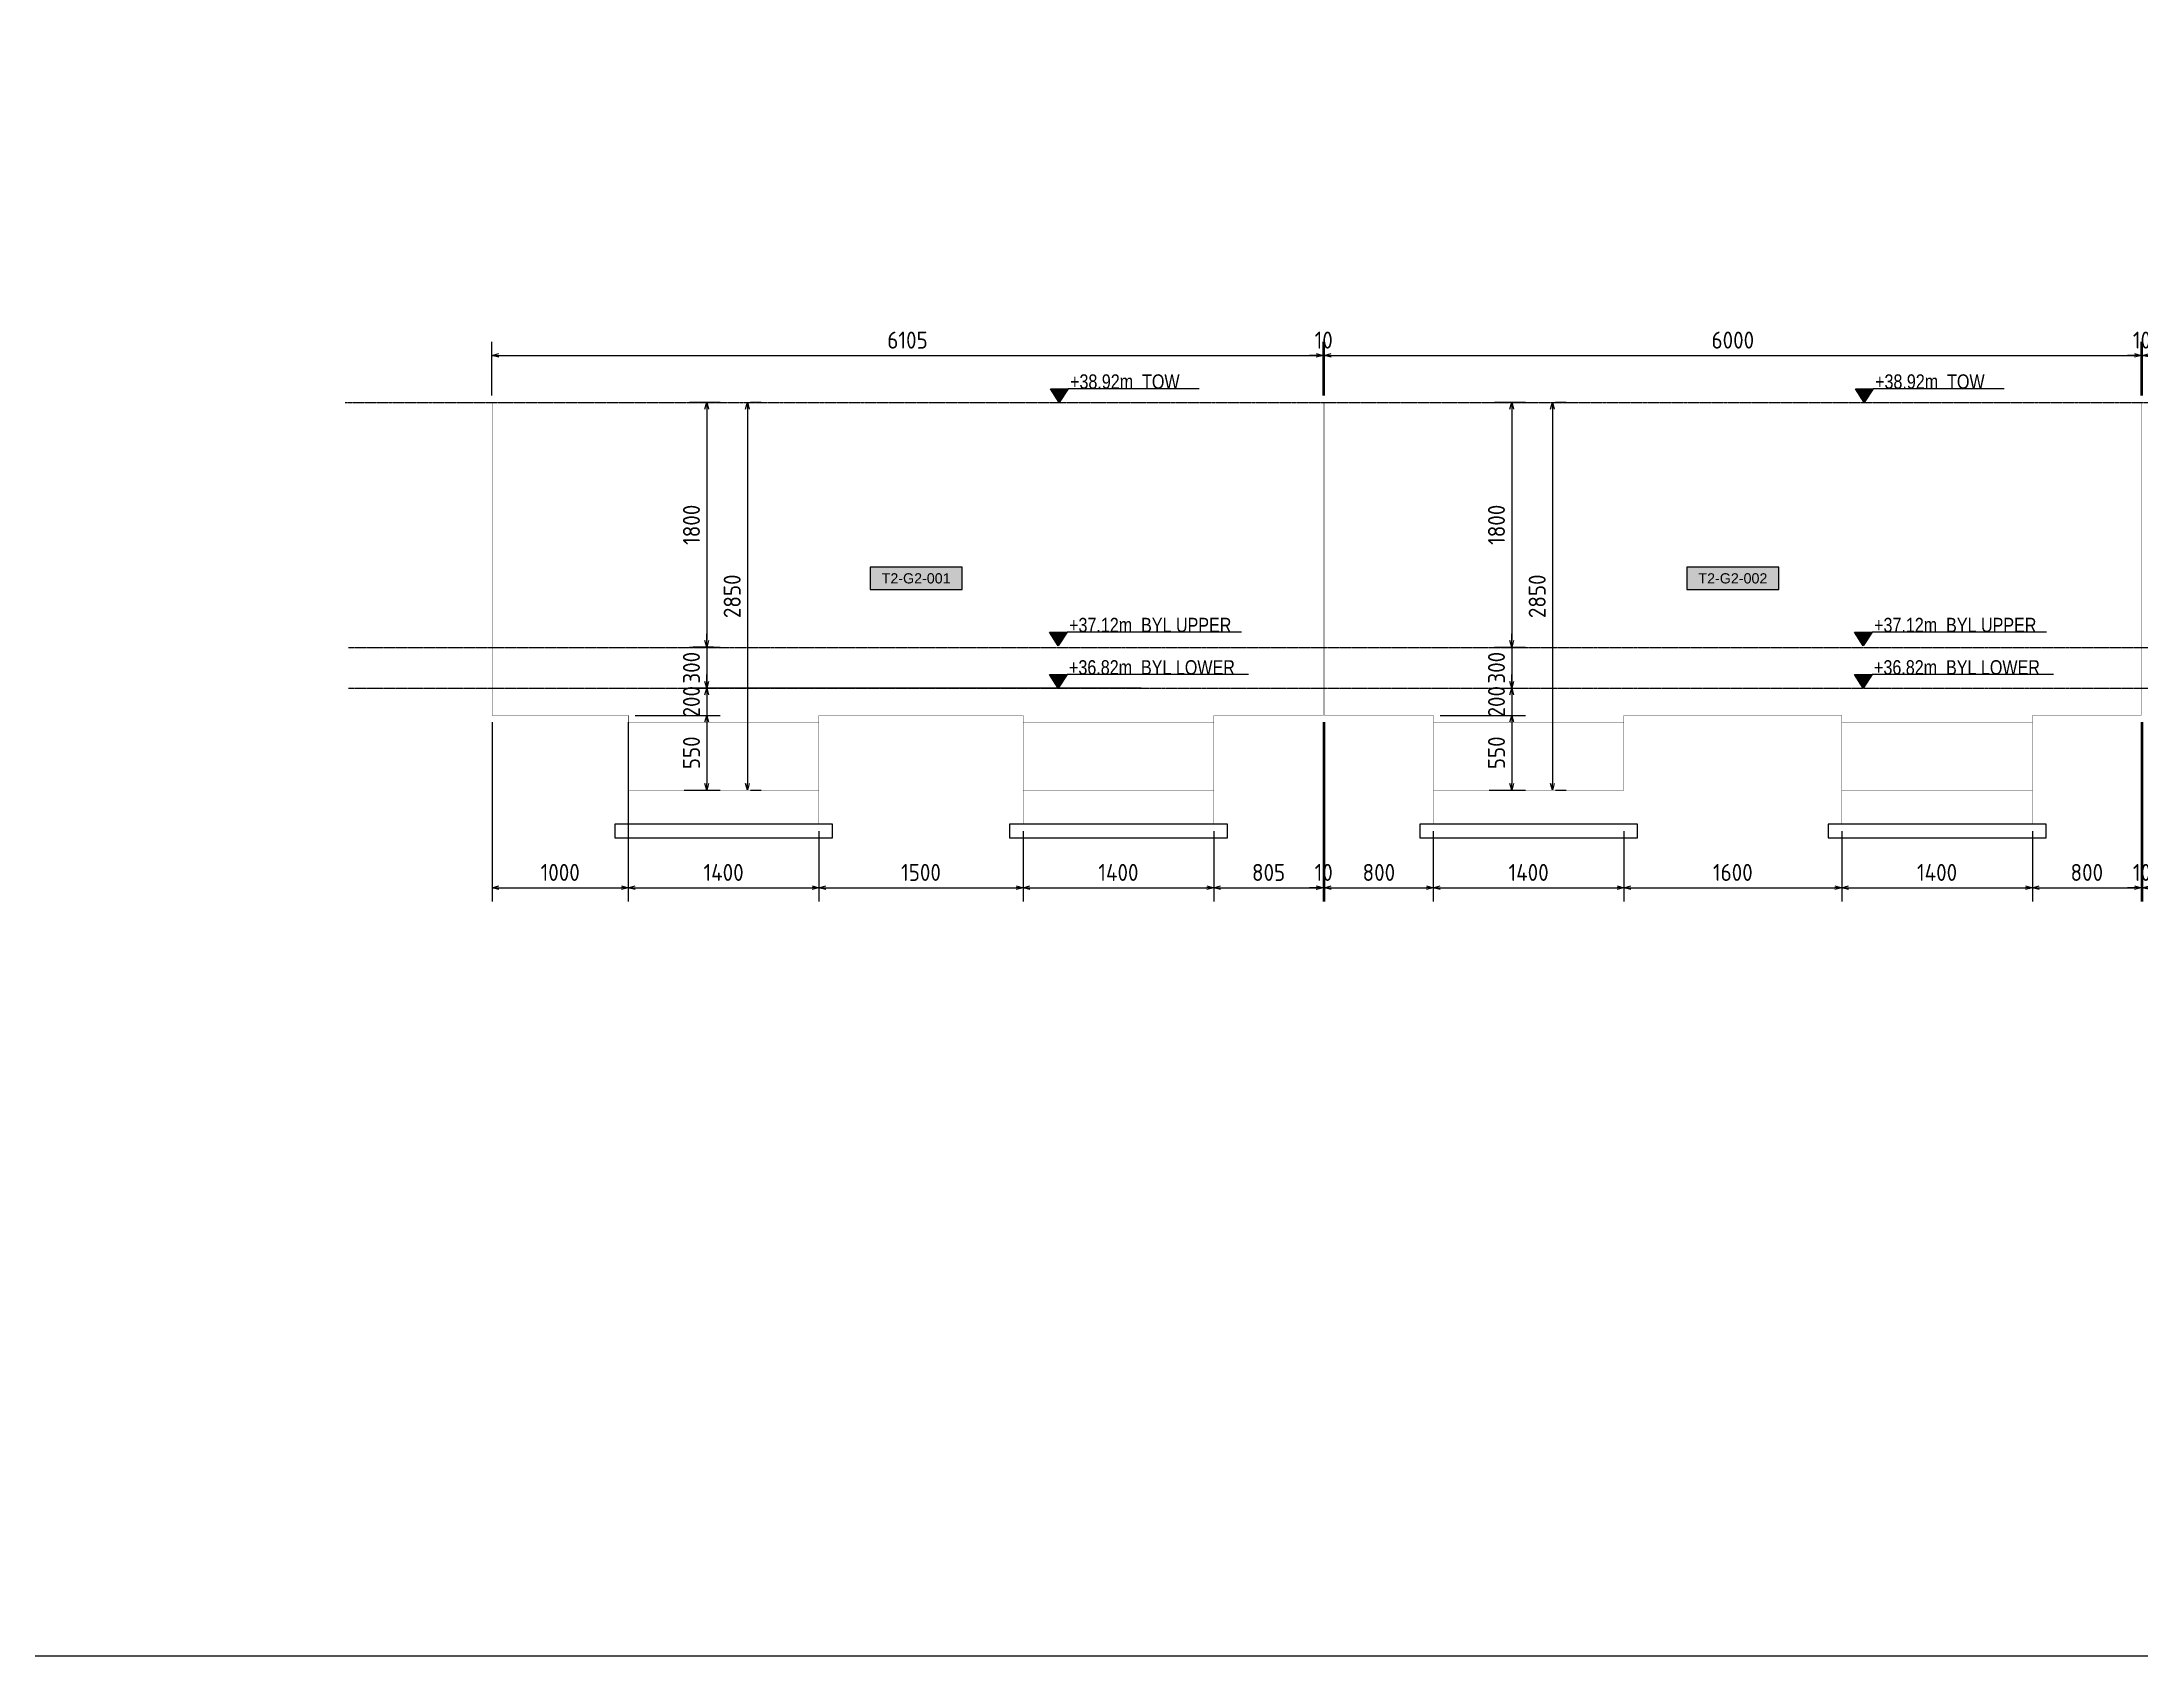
# Model space of a CAD drawing. Header units: centimetres. Extents: x -6122352 to 6876996, y -1694241 to 2592194.
# Drawn here: x 3302971 to 3318395, y 779040 to 790899 of the extents above; entities that cross this region are included whole.
import ezdxf
from ezdxf.enums import TextEntityAlignment as Align

# ---------------------------------------------------------------- set-up
doc = ezdxf.new("R2010")
doc.units = ezdxf.units.CM
doc.header["$MEASUREMENT"] = 0
doc.header["$PDMODE"] = 66
doc.header["$PDSIZE"] = 100
for name, pattern in [('CENTER', [2, 1.25, -0.25, 0.25, -0.25]), ('DASHED2', [0.375, 0.25, -0.125]), ('HIDDEN', [0.375, 0.25, -0.125])]:
    doc.linetypes.add(name, pattern=pattern)
doc.layers.get('Defpoints').update_dxf_attribs({"color": 255, "linetype": 'CENTER'})
for name, color, linetype in [('@MI-TYPE-01', 30, 'Continuous'), ('@MI-TYPE-02', 6, 'Continuous'), ('JML-Dimension', 1, 'Continuous'), ('PANEL-TAGS', 7, 'Continuous'), ('SECTION', 130, 'Continuous')]:
    doc.layers.add(name, color=color, linetype=linetype)
doc.styles.add('PANELTAG_STYLE', font='arial.ttf')
doc.styles.add('Schueco-BEMSTIL', font='isocpeur.ttf', dxfattribs={"width": 0.9})
doc.styles.add('txt-Pisa-std', font='arial.ttf', dxfattribs={"width": 0.8})
doc.dimstyles.new('MI- JWC-TXT-2.5 MM', dxfattribs={"dimscale": 1.5, "dimtxt": 2.5, "dimasz": 1, "dimexe": 2, "dimexo": 1, "dimgap": 1, "dimtad": 1, "dimdec": 0, "dimdsep": 46, "dimtxsty": 'Schueco-BEMSTIL', "dimblk": 'OPEN30', "dimcen": 0, "dimdle": 2, "dimclrd": 140, "dimclre": 8, "dimclrt": 40, "dimadec": 0, "dimazin": 2, "dimtfac": 1, "dimtdec": 0, "dimtix": 1, "dimtmove": 2, "dimatfit": 3, "dimldrblk": 'OPEN', "dimfxl": 2, "dimlwd": -1, "dimlwe": -1, "dimarcsym": 0})

# ---------------------------------------------------------------- blocks, each defined once
blk = doc.blocks.new('*U1142')
at = {"layer": 'JML-Dimension'}
h = blk.add_hatch(color=10, dxfattribs=at)
h.dxf.hatch_style = 1
h.paths.add_polyline_path([(0, 0), (-1.54, 2.37), (1.54, 2.37)])
blk.add_line((24.31, 2.37), (1.54, 2.37), dxfattribs=at)
blk.add_lwpolyline([(0, 0), (-1.54, 2.37), (1.54, 2.37), (0, 0)], dxfattribs=at)
at = {"color": 5, "style": 'txt-Pisa-std', "width": 0.8}
blk.add_attdef('+0.0', text='', height=2.5, dxfattribs=at).set_placement((1.87, 2.37), align=Align.BOTTOM_LEFT)
blk = doc.blocks.new('*U1445')
at = {"layer": 'JML-Dimension'}
h = blk.add_hatch(color=10, dxfattribs=at)
h.dxf.hatch_style = 1
h.paths.add_polyline_path([(0, 0), (-1.54, 2.37), (1.54, 2.37)])
blk.add_line((31.81, 2.37), (1.54, 2.37), dxfattribs=at)
blk.add_lwpolyline([(0, 0), (-1.54, 2.37), (1.54, 2.37), (0, 0)], dxfattribs=at)
at = {"color": 5, "style": 'txt-Pisa-std', "width": 0.8}
blk.add_attdef('+0.0', text='', height=2.5, dxfattribs=at).set_placement((1.87, 2.37), align=Align.BOTTOM_LEFT)
blk = doc.blocks.new('*U1446')
at = {"layer": 'JML-Dimension'}
h = blk.add_hatch(color=10, dxfattribs=at)
h.dxf.hatch_style = 1
h.paths.add_polyline_path([(0, 0), (-1.54, 2.37), (1.54, 2.37)])
blk.add_line((33.03, 2.37), (1.54, 2.37), dxfattribs=at)
blk.add_lwpolyline([(0, 0), (-1.54, 2.37), (1.54, 2.37), (0, 0)], dxfattribs=at)
at = {"color": 5, "style": 'txt-Pisa-std', "width": 0.8}
blk.add_attdef('+0.0', text='', height=2.5, dxfattribs=at).set_placement((1.87, 2.37), align=Align.BOTTOM_LEFT)
blk = doc.blocks.new('_Open30')
at = {"color": 0, "linetype": 'ByBlock', "lineweight": -2}
for p, q in [((-1, 0.27), (0, 0)), ((0, 0), (-1, -0.27)), ((0, 0), (-1, 0))]:
    blk.add_line(p, q, dxfattribs=at)
blk = doc.blocks.new('*D1450')
at = {"layer": '@MI-TYPE-01', "color": 8, "transparency": 16777216}
for p, q in [((3307727, 788251), (3307953, 788251)), ((3307727, 786451), (3307953, 786451))]:
    blk.add_line(p, q, dxfattribs=at)
at = {"layer": '@MI-TYPE-01', "color": 140, "transparency": 16777216}
blk.add_line((3307853, 788201), (3307853, 786501), dxfattribs=at)
at = {"layer": 'Defpoints', "color": 0, "transparency": 16777216}
for p in [(3307677, 788251), (3307677, 786451), (3307853, 786451)]:
    blk.add_point(p, dxfattribs=at)
at = {"layer": '@MI-TYPE-01', "color": 140, "transparency": 16777216, "xscale": 50, "yscale": 50, "zscale": 50}
for p, rotation in [((3307853, 788251), 90), ((3307853, 786451), 270)]:
    blk.add_blockref('_Open30', p, dxfattribs=dict(at, rotation=rotation))
at = {"layer": '@MI-TYPE-01', "color": 40, "transparency": 16777216, "insert": (3307741, 787351), "char_height": 125, "attachment_point": 5, "rotation": 90, "style": 'Schueco-BEMSTIL'}
blk.add_mtext('1800', dxfattribs=at)
blk = doc.blocks.new('_Open')
at = {"color": 0, "linetype": 'ByBlock', "lineweight": -2}
for p, q in [((-1, 0), (0, 0)), ((-1, 0), (0, 0)), ((0, 0), (-1, 0))]:
    blk.add_line(p, q, dxfattribs=at)
blk = doc.blocks.new('*D1451')
at = {"layer": '@MI-TYPE-01', "color": 140, "transparency": 16777216}
for p, q in [((3307853, 786501), (3307853, 786551)), ((3307853, 786451), (3307853, 786151)), ((3307853, 786101), (3307853, 786051))]:
    blk.add_line(p, q, dxfattribs=at)
at = {"layer": '@MI-TYPE-01', "color": 8, "transparency": 16777216}
for p, q in [((3307903, 786451), (3307753, 786451)), ((3307967, 786151), (3307753, 786151))]:
    blk.add_line(p, q, dxfattribs=at)
at = {"layer": 'Defpoints', "color": 0, "transparency": 16777216}
for p in [(3307953, 786451), (3307853, 786151), (3308017, 786151)]:
    blk.add_point(p, dxfattribs=at)
at = {"layer": '@MI-TYPE-01', "color": 140, "transparency": 16777216, "xscale": 50, "yscale": 50, "zscale": 50}
for p, rotation in [((3307853, 786451), 270), ((3307853, 786151), 90)]:
    blk.add_blockref('_Open30', p, dxfattribs=dict(at, rotation=rotation))
at = {"layer": '@MI-TYPE-01', "color": 40, "transparency": 16777216, "insert": (3307741, 786301), "char_height": 125, "attachment_point": 5, "rotation": 90, "style": 'Schueco-BEMSTIL'}
blk.add_mtext('300', dxfattribs=at)
blk = doc.blocks.new('*D1452')
at = {"layer": '@MI-TYPE-01', "color": 140, "transparency": 16777216}
for p, q in [((3307853, 786201), (3307853, 786251)), ((3307853, 786151), (3307853, 785951)), ((3307853, 785901), (3307853, 785851))]:
    blk.add_line(p, q, dxfattribs=at)
at = {"layer": '@MI-TYPE-01', "color": 8, "transparency": 16777216}
for p, q in [((3311045, 786151), (3307753, 786151)), ((3307327, 785951), (3307953, 785951))]:
    blk.add_line(p, q, dxfattribs=at)
at = {"layer": 'Defpoints', "color": 0, "transparency": 16777216}
for p in [(3311095, 786151), (3307277, 785951), (3307853, 785951)]:
    blk.add_point(p, dxfattribs=at)
at = {"layer": '@MI-TYPE-01', "color": 140, "transparency": 16777216, "xscale": 50, "yscale": 50, "zscale": 50}
for p, rotation in [((3307853, 786151), 270), ((3307853, 785951), 90)]:
    blk.add_blockref('_Open30', p, dxfattribs=dict(at, rotation=rotation))
at = {"layer": '@MI-TYPE-01', "color": 40, "transparency": 16777216, "insert": (3307741, 786051), "char_height": 125, "attachment_point": 5, "rotation": 90, "style": 'Schueco-BEMSTIL'}
blk.add_mtext('200', dxfattribs=at)
blk = doc.blocks.new('*D1453')
at = {"layer": '@MI-TYPE-01', "color": 8, "transparency": 16777216}
for p, q in [((3307327, 785951), (3307953, 785951)), ((3307688, 785401), (3307953, 785401))]:
    blk.add_line(p, q, dxfattribs=at)
at = {"layer": '@MI-TYPE-01', "color": 140, "transparency": 16777216}
blk.add_line((3307853, 785901), (3307853, 785451), dxfattribs=at)
at = {"layer": 'Defpoints', "color": 0, "transparency": 16777216}
for p in [(3307277, 785951), (3307638, 785401), (3307853, 785401)]:
    blk.add_point(p, dxfattribs=at)
at = {"layer": '@MI-TYPE-01', "color": 140, "transparency": 16777216, "xscale": 50, "yscale": 50, "zscale": 50}
for p, rotation in [((3307853, 785951), 90), ((3307853, 785401), 270)]:
    blk.add_blockref('_Open30', p, dxfattribs=dict(at, rotation=rotation))
at = {"layer": '@MI-TYPE-01', "color": 40, "transparency": 16777216, "insert": (3307741, 785676), "char_height": 125, "attachment_point": 5, "rotation": 90, "style": 'Schueco-BEMSTIL'}
blk.add_mtext('550', dxfattribs=at)
blk = doc.blocks.new('*D1454')
at = {"layer": '@MI-TYPE-01', "color": 140, "transparency": 16777216}
blk.add_line((3308152, 788201), (3308152, 785451), dxfattribs=at)
at = {"layer": '@MI-TYPE-01', "color": 8, "transparency": 16777216}
for p, q in [((3308175, 788251), (3308252, 788251)), ((3308175, 785401), (3308252, 785401))]:
    blk.add_line(p, q, dxfattribs=at)
at = {"layer": 'Defpoints', "color": 0, "transparency": 16777216}
for p in [(3308125, 788251), (3308125, 785401), (3308152, 785401)]:
    blk.add_point(p, dxfattribs=at)
at = {"layer": '@MI-TYPE-01', "color": 140, "transparency": 16777216, "xscale": 50, "yscale": 50, "zscale": 50}
for p, rotation in [((3308152, 788251), 90), ((3308152, 785401), 270)]:
    blk.add_blockref('_Open30', p, dxfattribs=dict(at, rotation=rotation))
at = {"layer": '@MI-TYPE-01', "color": 40, "transparency": 16777216, "insert": (3308040, 786826), "char_height": 125, "attachment_point": 5, "rotation": 90, "style": 'Schueco-BEMSTIL'}
blk.add_mtext('2850', dxfattribs=at)
blk = doc.blocks.new('*D1455')
at = {"layer": '@MI-TYPE-01', "color": 8, "transparency": 16777216}
for p, q in [((3313640, 788251), (3313866, 788251)), ((3313640, 786451), (3313866, 786451))]:
    blk.add_line(p, q, dxfattribs=at)
at = {"layer": '@MI-TYPE-01', "color": 140, "transparency": 16777216}
blk.add_line((3313766, 788201), (3313766, 786501), dxfattribs=at)
at = {"layer": 'Defpoints', "color": 0, "transparency": 16777216}
for p in [(3313590, 788251), (3313590, 786451), (3313766, 786451)]:
    blk.add_point(p, dxfattribs=at)
at = {"layer": '@MI-TYPE-01', "color": 140, "transparency": 16777216, "xscale": 50, "yscale": 50, "zscale": 50}
for p, rotation in [((3313766, 788251), 90), ((3313766, 786451), 270)]:
    blk.add_blockref('_Open30', p, dxfattribs=dict(at, rotation=rotation))
at = {"layer": '@MI-TYPE-01', "color": 40, "transparency": 16777216, "insert": (3313654, 787351), "char_height": 125, "attachment_point": 5, "rotation": 90, "style": 'Schueco-BEMSTIL'}
blk.add_mtext('1800', dxfattribs=at)
blk = doc.blocks.new('*D1456')
at = {"layer": '@MI-TYPE-01', "color": 140, "transparency": 16777216}
for p, q in [((3313766, 786501), (3313766, 786551)), ((3313766, 786451), (3313766, 786151)), ((3313766, 786101), (3313766, 786051))]:
    blk.add_line(p, q, dxfattribs=at)
at = {"layer": '@MI-TYPE-01', "color": 8, "transparency": 16777216}
for p, q in [((3313640, 786451), (3313866, 786451)), ((3313816, 786151), (3313866, 786151))]:
    blk.add_line(p, q, dxfattribs=at)
at = {"layer": 'Defpoints', "color": 0, "transparency": 16777216}
for p in [(3313590, 786451), (3313766, 786151), (3313766, 786151)]:
    blk.add_point(p, dxfattribs=at)
at = {"layer": '@MI-TYPE-01', "color": 140, "transparency": 16777216, "xscale": 50, "yscale": 50, "zscale": 50}
for p, rotation in [((3313766, 786451), 270), ((3313766, 786151), 90)]:
    blk.add_blockref('_Open30', p, dxfattribs=dict(at, rotation=rotation))
at = {"layer": '@MI-TYPE-01', "color": 40, "transparency": 16777216, "insert": (3313654, 786301), "char_height": 125, "attachment_point": 5, "rotation": 90, "style": 'Schueco-BEMSTIL'}
blk.add_mtext('300', dxfattribs=at)
blk = doc.blocks.new('*D1457')
at = {"layer": '@MI-TYPE-01', "color": 140, "transparency": 16777216}
for p, q in [((3313766, 786201), (3313766, 786251)), ((3313766, 786151), (3313766, 785951)), ((3313766, 785901), (3313766, 785851))]:
    blk.add_line(p, q, dxfattribs=at)
at = {"layer": '@MI-TYPE-01', "color": 8, "transparency": 16777216}
for p, q in [((3313816, 786151), (3313866, 786151)), ((3313240, 785951), (3313866, 785951))]:
    blk.add_line(p, q, dxfattribs=at)
at = {"layer": 'Defpoints', "color": 0, "transparency": 16777216}
for p in [(3313766, 786151), (3313190, 785951), (3313766, 785951)]:
    blk.add_point(p, dxfattribs=at)
at = {"layer": '@MI-TYPE-01', "color": 140, "transparency": 16777216, "xscale": 50, "yscale": 50, "zscale": 50}
for p, rotation in [((3313766, 786151), 270), ((3313766, 785951), 90)]:
    blk.add_blockref('_Open30', p, dxfattribs=dict(at, rotation=rotation))
at = {"layer": '@MI-TYPE-01', "color": 40, "transparency": 16777216, "insert": (3313654, 786051), "char_height": 125, "attachment_point": 5, "rotation": 90, "style": 'Schueco-BEMSTIL'}
blk.add_mtext('200', dxfattribs=at)
blk = doc.blocks.new('*D1458')
at = {"layer": '@MI-TYPE-01', "color": 8, "transparency": 16777216}
for p, q in [((3313240, 785951), (3313866, 785951)), ((3313601, 785401), (3313866, 785401))]:
    blk.add_line(p, q, dxfattribs=at)
at = {"layer": '@MI-TYPE-01', "color": 140, "transparency": 16777216}
blk.add_line((3313766, 785901), (3313766, 785451), dxfattribs=at)
at = {"layer": 'Defpoints', "color": 0, "transparency": 16777216}
for p in [(3313190, 785951), (3313551, 785401), (3313766, 785401)]:
    blk.add_point(p, dxfattribs=at)
at = {"layer": '@MI-TYPE-01', "color": 140, "transparency": 16777216, "xscale": 50, "yscale": 50, "zscale": 50}
for p, rotation in [((3313766, 785951), 90), ((3313766, 785401), 270)]:
    blk.add_blockref('_Open30', p, dxfattribs=dict(at, rotation=rotation))
at = {"layer": '@MI-TYPE-01', "color": 40, "transparency": 16777216, "insert": (3313654, 785676), "char_height": 125, "attachment_point": 5, "rotation": 90, "style": 'Schueco-BEMSTIL'}
blk.add_mtext('550', dxfattribs=at)
blk = doc.blocks.new('*D1459')
at = {"layer": '@MI-TYPE-01', "color": 140, "transparency": 16777216}
blk.add_line((3314065, 788201), (3314065, 785451), dxfattribs=at)
at = {"layer": '@MI-TYPE-01', "color": 8, "transparency": 16777216}
for p, q in [((3314088, 788251), (3314165, 788251)), ((3314088, 785401), (3314165, 785401))]:
    blk.add_line(p, q, dxfattribs=at)
at = {"layer": 'Defpoints', "color": 0, "transparency": 16777216}
for p in [(3314038, 788251), (3314038, 785401), (3314065, 785401)]:
    blk.add_point(p, dxfattribs=at)
at = {"layer": '@MI-TYPE-01', "color": 140, "transparency": 16777216, "xscale": 50, "yscale": 50, "zscale": 50}
for p, rotation in [((3314065, 788251), 90), ((3314065, 785401), 270)]:
    blk.add_blockref('_Open30', p, dxfattribs=dict(at, rotation=rotation))
at = {"layer": '@MI-TYPE-01', "color": 40, "transparency": 16777216, "insert": (3313953, 786826), "char_height": 125, "attachment_point": 5, "rotation": 90, "style": 'Schueco-BEMSTIL'}
blk.add_mtext('2850', dxfattribs=at)
blk = doc.blocks.new('T2-ELE FT')
at = {"color": 12, "linetype": 'HIDDEN', "ltscale": 5, "const_width": 2}
blk.add_lwpolyline([(30306558, 1676366), (30306558, 1676866), (30307958, 1676866), (30307958, 1676366)], dxfattribs=at)
at = {"color": 12, "ltscale": 20, "const_width": 2}
blk.add_lwpolyline([(30306558, 1676366), (30307958, 1676366), (30307958, 1676116), (30306558, 1676116)], close=True, dxfattribs=at)
at = {"color": 8, "ltscale": 20}
blk.add_lwpolyline([(30306458, 1676116), (30308058, 1676116), (30308058, 1676016), (30306458, 1676016)], close=True, dxfattribs=at)
blk = doc.blocks.new('*D1549')
at = {"layer": '@MI-TYPE-01', "color": 8, "transparency": 16777216}
for p, q in [((3306275, 788301), (3306275, 788696)), ((3312380, 788301), (3312380, 788696))]:
    blk.add_line(p, q, dxfattribs=at)
at = {"layer": '@MI-TYPE-01', "color": 140, "transparency": 16777216}
blk.add_line((3306325, 788596), (3312330, 788596), dxfattribs=at)
at = {"layer": 'Defpoints', "color": 0, "transparency": 16777216}
for p in [(3312380, 788596), (3306275, 788251), (3312380, 788251)]:
    blk.add_point(p, dxfattribs=at)
at = {"layer": '@MI-TYPE-01', "color": 140, "transparency": 16777216, "xscale": 50, "yscale": 50, "zscale": 50, "rotation": 180}
blk.add_blockref('_Open30', (3306275, 788596), dxfattribs=at)
at = {"layer": '@MI-TYPE-01', "color": 140, "transparency": 16777216, "xscale": 50, "yscale": 50, "zscale": 50}
blk.add_blockref('_Open30', (3312380, 788596), dxfattribs=at)
at = {"layer": '@MI-TYPE-01', "color": 40, "transparency": 16777216, "insert": (3309328, 788708), "char_height": 125, "attachment_point": 5, "style": 'Schueco-BEMSTIL'}
blk.add_mtext('6105', dxfattribs=at)
blk = doc.blocks.new('*D1550')
at = {"layer": '@MI-TYPE-01', "color": 8, "transparency": 16777216}
for p, q in [((3312380, 788301), (3312380, 788696)), ((3312390, 788301), (3312390, 788696))]:
    blk.add_line(p, q, dxfattribs=at)
at = {"layer": '@MI-TYPE-01', "color": 140, "transparency": 16777216}
for p, q in [((3312330, 788596), (3312280, 788596)), ((3312380, 788596), (3312390, 788596)), ((3312440, 788596), (3312490, 788596))]:
    blk.add_line(p, q, dxfattribs=at)
at = {"layer": 'Defpoints', "color": 0, "transparency": 16777216}
for p in [(3312390, 788596), (3312380, 788251), (3312390, 788251)]:
    blk.add_point(p, dxfattribs=at)
at = {"layer": '@MI-TYPE-01', "color": 140, "transparency": 16777216, "xscale": 50, "yscale": 50, "zscale": 50}
blk.add_blockref('_Open30', (3312380, 788596), dxfattribs=at)
at = {"layer": '@MI-TYPE-01', "color": 140, "transparency": 16777216, "xscale": 50, "yscale": 50, "zscale": 50, "rotation": 180}
blk.add_blockref('_Open30', (3312390, 788596), dxfattribs=at)
at = {"layer": '@MI-TYPE-01', "color": 40, "transparency": 16777216, "insert": (3312385, 788708), "char_height": 125, "attachment_point": 5, "style": 'Schueco-BEMSTIL'}
blk.add_mtext('10', dxfattribs=at)
blk = doc.blocks.new('*D1551')
at = {"layer": '@MI-TYPE-01', "color": 8, "transparency": 16777216}
for p, q in [((3312390, 788301), (3312390, 788696)), ((3318390, 788301), (3318390, 788696))]:
    blk.add_line(p, q, dxfattribs=at)
at = {"layer": '@MI-TYPE-01', "color": 140, "transparency": 16777216}
blk.add_line((3312440, 788596), (3318340, 788596), dxfattribs=at)
at = {"layer": 'Defpoints', "color": 0, "transparency": 16777216}
for p in [(3318390, 788596), (3312390, 788251), (3318390, 788251)]:
    blk.add_point(p, dxfattribs=at)
at = {"layer": '@MI-TYPE-01', "color": 140, "transparency": 16777216, "xscale": 50, "yscale": 50, "zscale": 50, "rotation": 180}
blk.add_blockref('_Open30', (3312390, 788596), dxfattribs=at)
at = {"layer": '@MI-TYPE-01', "color": 140, "transparency": 16777216, "xscale": 50, "yscale": 50, "zscale": 50}
blk.add_blockref('_Open30', (3318390, 788596), dxfattribs=at)
at = {"layer": '@MI-TYPE-01', "color": 40, "transparency": 16777216, "insert": (3315390, 788708), "char_height": 125, "attachment_point": 5, "style": 'Schueco-BEMSTIL'}
blk.add_mtext('6000', dxfattribs=at)
blk = doc.blocks.new('*D1552')
at = {"layer": '@MI-TYPE-01', "color": 8, "transparency": 16777216}
for p, q in [((3318390, 788301), (3318390, 788696)), ((3318400, 788301), (3318400, 788696))]:
    blk.add_line(p, q, dxfattribs=at)
at = {"layer": '@MI-TYPE-01', "color": 140, "transparency": 16777216}
for p, q in [((3318340, 788596), (3318290, 788596)), ((3318390, 788596), (3318400, 788596)), ((3318450, 788596), (3318500, 788596))]:
    blk.add_line(p, q, dxfattribs=at)
at = {"layer": 'Defpoints', "color": 0, "transparency": 16777216}
for p in [(3318400, 788596), (3318390, 788251), (3318400, 788251)]:
    blk.add_point(p, dxfattribs=at)
at = {"layer": '@MI-TYPE-01', "color": 140, "transparency": 16777216, "xscale": 50, "yscale": 50, "zscale": 50}
blk.add_blockref('_Open30', (3318390, 788596), dxfattribs=at)
at = {"layer": '@MI-TYPE-01', "color": 140, "transparency": 16777216, "xscale": 50, "yscale": 50, "zscale": 50, "rotation": 180}
blk.add_blockref('_Open30', (3318400, 788596), dxfattribs=at)
at = {"layer": '@MI-TYPE-01', "color": 40, "transparency": 16777216, "insert": (3318395, 788708), "char_height": 125, "attachment_point": 5, "style": 'Schueco-BEMSTIL'}
blk.add_mtext('10', dxfattribs=at)
blk = doc.blocks.new('*D1588')
at = {"layer": '@MI-TYPE-01', "color": 8, "transparency": 16777216}
for p, q in [((3306277, 785901), (3306277, 784584)), ((3307277, 785901), (3307277, 784584))]:
    blk.add_line(p, q, dxfattribs=at)
at = {"layer": '@MI-TYPE-01', "color": 140, "transparency": 16777216}
blk.add_line((3306327, 784684), (3307227, 784684), dxfattribs=at)
at = {"layer": 'Defpoints', "color": 0, "transparency": 16777216}
for p in [(3306277, 785951), (3307277, 785951), (3307277, 784684)]:
    blk.add_point(p, dxfattribs=at)
at = {"layer": '@MI-TYPE-01', "color": 140, "transparency": 16777216, "xscale": 50, "yscale": 50, "zscale": 50, "rotation": 180}
blk.add_blockref('_Open30', (3306277, 784684), dxfattribs=at)
at = {"layer": '@MI-TYPE-01', "color": 140, "transparency": 16777216, "xscale": 50, "yscale": 50, "zscale": 50}
blk.add_blockref('_Open30', (3307277, 784684), dxfattribs=at)
at = {"layer": '@MI-TYPE-01', "color": 40, "transparency": 16777216, "insert": (3306777, 784797), "char_height": 125, "attachment_point": 5, "style": 'Schueco-BEMSTIL'}
blk.add_mtext('1000', dxfattribs=at)
blk = doc.blocks.new('*D1589')
at = {"layer": '@MI-TYPE-01', "color": 8, "transparency": 16777216}
for p, q in [((3307277, 785901), (3307277, 784584)), ((3308677, 785101), (3308677, 784584))]:
    blk.add_line(p, q, dxfattribs=at)
at = {"layer": '@MI-TYPE-01', "color": 140, "transparency": 16777216}
blk.add_line((3307327, 784684), (3308627, 784684), dxfattribs=at)
at = {"layer": 'Defpoints', "color": 0, "transparency": 16777216}
for p in [(3307277, 785951), (3308677, 785151), (3308677, 784684)]:
    blk.add_point(p, dxfattribs=at)
at = {"layer": '@MI-TYPE-01', "color": 140, "transparency": 16777216, "xscale": 50, "yscale": 50, "zscale": 50, "rotation": 180}
blk.add_blockref('_Open30', (3307277, 784684), dxfattribs=at)
at = {"layer": '@MI-TYPE-01', "color": 140, "transparency": 16777216, "xscale": 50, "yscale": 50, "zscale": 50}
blk.add_blockref('_Open30', (3308677, 784684), dxfattribs=at)
at = {"layer": '@MI-TYPE-01', "color": 40, "transparency": 16777216, "insert": (3307977, 784797), "char_height": 125, "attachment_point": 5, "style": 'Schueco-BEMSTIL'}
blk.add_mtext('1400', dxfattribs=at)
blk = doc.blocks.new('*D1590')
at = {"layer": '@MI-TYPE-01', "color": 8, "transparency": 16777216}
for p, q in [((3308677, 785101), (3308677, 784584)), ((3310177, 785101), (3310177, 784584))]:
    blk.add_line(p, q, dxfattribs=at)
at = {"layer": '@MI-TYPE-01', "color": 140, "transparency": 16777216}
blk.add_line((3308727, 784684), (3310127, 784684), dxfattribs=at)
at = {"layer": 'Defpoints', "color": 0, "transparency": 16777216}
for p in [(3308677, 785151), (3310177, 785151), (3310177, 784684)]:
    blk.add_point(p, dxfattribs=at)
at = {"layer": '@MI-TYPE-01', "color": 140, "transparency": 16777216, "xscale": 50, "yscale": 50, "zscale": 50, "rotation": 180}
blk.add_blockref('_Open30', (3308677, 784684), dxfattribs=at)
at = {"layer": '@MI-TYPE-01', "color": 140, "transparency": 16777216, "xscale": 50, "yscale": 50, "zscale": 50}
blk.add_blockref('_Open30', (3310177, 784684), dxfattribs=at)
at = {"layer": '@MI-TYPE-01', "color": 40, "transparency": 16777216, "insert": (3309427, 784797), "char_height": 125, "attachment_point": 5, "style": 'Schueco-BEMSTIL'}
blk.add_mtext('1500', dxfattribs=at)
blk = doc.blocks.new('*D1591')
at = {"layer": '@MI-TYPE-01', "color": 8, "transparency": 16777216}
for p, q in [((3310177, 785101), (3310177, 784584)), ((3311577, 785101), (3311577, 784584))]:
    blk.add_line(p, q, dxfattribs=at)
at = {"layer": '@MI-TYPE-01', "color": 140, "transparency": 16777216}
blk.add_line((3310227, 784684), (3311527, 784684), dxfattribs=at)
at = {"layer": 'Defpoints', "color": 0, "transparency": 16777216}
for p in [(3310177, 785151), (3311577, 785151), (3311577, 784684)]:
    blk.add_point(p, dxfattribs=at)
at = {"layer": '@MI-TYPE-01', "color": 140, "transparency": 16777216, "xscale": 50, "yscale": 50, "zscale": 50, "rotation": 180}
blk.add_blockref('_Open30', (3310177, 784684), dxfattribs=at)
at = {"layer": '@MI-TYPE-01', "color": 140, "transparency": 16777216, "xscale": 50, "yscale": 50, "zscale": 50}
blk.add_blockref('_Open30', (3311577, 784684), dxfattribs=at)
at = {"layer": '@MI-TYPE-01', "color": 40, "transparency": 16777216, "insert": (3310877, 784797), "char_height": 125, "attachment_point": 5, "style": 'Schueco-BEMSTIL'}
blk.add_mtext('1400', dxfattribs=at)
blk = doc.blocks.new('*D1592')
at = {"layer": '@MI-TYPE-01', "color": 8, "transparency": 16777216}
for p, q in [((3312382, 785901), (3312382, 784584)), ((3311577, 785101), (3311577, 784584))]:
    blk.add_line(p, q, dxfattribs=at)
at = {"layer": '@MI-TYPE-01', "color": 140, "transparency": 16777216}
blk.add_line((3311627, 784684), (3312332, 784684), dxfattribs=at)
at = {"layer": 'Defpoints', "color": 0, "transparency": 16777216}
for p in [(3312382, 785951), (3311577, 785151), (3312382, 784684)]:
    blk.add_point(p, dxfattribs=at)
at = {"layer": '@MI-TYPE-01', "color": 140, "transparency": 16777216, "xscale": 50, "yscale": 50, "zscale": 50, "rotation": 180}
blk.add_blockref('_Open30', (3311577, 784684), dxfattribs=at)
at = {"layer": '@MI-TYPE-01', "color": 140, "transparency": 16777216, "xscale": 50, "yscale": 50, "zscale": 50}
blk.add_blockref('_Open30', (3312382, 784684), dxfattribs=at)
at = {"layer": '@MI-TYPE-01', "color": 40, "transparency": 16777216, "insert": (3311980, 784797), "char_height": 125, "attachment_point": 5, "style": 'Schueco-BEMSTIL'}
blk.add_mtext('805', dxfattribs=at)
blk = doc.blocks.new('*D1593')
at = {"layer": '@MI-TYPE-01', "color": 8, "transparency": 16777216}
for p, q in [((3312380, 785901), (3312380, 784584)), ((3312390, 785901), (3312390, 784584))]:
    blk.add_line(p, q, dxfattribs=at)
at = {"layer": '@MI-TYPE-01', "color": 140, "transparency": 16777216}
for p, q in [((3312330, 784684), (3312280, 784684)), ((3312380, 784684), (3312390, 784684)), ((3312440, 784684), (3312490, 784684))]:
    blk.add_line(p, q, dxfattribs=at)
at = {"layer": 'Defpoints', "color": 0, "transparency": 16777216}
for p in [(3312380, 785951), (3312390, 785951), (3312390, 784684)]:
    blk.add_point(p, dxfattribs=at)
at = {"layer": '@MI-TYPE-01', "color": 140, "transparency": 16777216, "xscale": 50, "yscale": 50, "zscale": 50}
blk.add_blockref('_Open30', (3312380, 784684), dxfattribs=at)
at = {"layer": '@MI-TYPE-01', "color": 140, "transparency": 16777216, "xscale": 50, "yscale": 50, "zscale": 50, "rotation": 180}
blk.add_blockref('_Open30', (3312390, 784684), dxfattribs=at)
at = {"layer": '@MI-TYPE-01', "color": 40, "transparency": 16777216, "insert": (3312385, 784797), "char_height": 125, "attachment_point": 5, "style": 'Schueco-BEMSTIL'}
blk.add_mtext('10', dxfattribs=at)
blk = doc.blocks.new('*D1594')
at = {"layer": '@MI-TYPE-01', "color": 8, "transparency": 16777216}
for p, q in [((3312390, 785901), (3312390, 784584)), ((3313190, 785101), (3313190, 784584))]:
    blk.add_line(p, q, dxfattribs=at)
at = {"layer": '@MI-TYPE-01', "color": 140, "transparency": 16777216}
blk.add_line((3312440, 784684), (3313140, 784684), dxfattribs=at)
at = {"layer": 'Defpoints', "color": 0, "transparency": 16777216}
for p in [(3312390, 785951), (3313190, 785151), (3313190, 784684)]:
    blk.add_point(p, dxfattribs=at)
at = {"layer": '@MI-TYPE-01', "color": 140, "transparency": 16777216, "xscale": 50, "yscale": 50, "zscale": 50, "rotation": 180}
blk.add_blockref('_Open30', (3312390, 784684), dxfattribs=at)
at = {"layer": '@MI-TYPE-01', "color": 140, "transparency": 16777216, "xscale": 50, "yscale": 50, "zscale": 50}
blk.add_blockref('_Open30', (3313190, 784684), dxfattribs=at)
at = {"layer": '@MI-TYPE-01', "color": 40, "transparency": 16777216, "insert": (3312790, 784797), "char_height": 125, "attachment_point": 5, "style": 'Schueco-BEMSTIL'}
blk.add_mtext('800', dxfattribs=at)
blk = doc.blocks.new('*D1595')
at = {"layer": '@MI-TYPE-01', "color": 8, "transparency": 16777216}
for p, q in [((3313190, 785101), (3313190, 784584)), ((3314590, 785101), (3314590, 784584))]:
    blk.add_line(p, q, dxfattribs=at)
at = {"layer": '@MI-TYPE-01', "color": 140, "transparency": 16777216}
blk.add_line((3313240, 784684), (3314540, 784684), dxfattribs=at)
at = {"layer": 'Defpoints', "color": 0, "transparency": 16777216}
for p in [(3313190, 785151), (3314590, 785151), (3314590, 784684)]:
    blk.add_point(p, dxfattribs=at)
at = {"layer": '@MI-TYPE-01', "color": 140, "transparency": 16777216, "xscale": 50, "yscale": 50, "zscale": 50, "rotation": 180}
blk.add_blockref('_Open30', (3313190, 784684), dxfattribs=at)
at = {"layer": '@MI-TYPE-01', "color": 140, "transparency": 16777216, "xscale": 50, "yscale": 50, "zscale": 50}
blk.add_blockref('_Open30', (3314590, 784684), dxfattribs=at)
at = {"layer": '@MI-TYPE-01', "color": 40, "transparency": 16777216, "insert": (3313890, 784797), "char_height": 125, "attachment_point": 5, "style": 'Schueco-BEMSTIL'}
blk.add_mtext('1400', dxfattribs=at)
blk = doc.blocks.new('*D1596')
at = {"layer": '@MI-TYPE-01', "color": 8, "transparency": 16777216}
for p, q in [((3314590, 785101), (3314590, 784584)), ((3316190, 785101), (3316190, 784584))]:
    blk.add_line(p, q, dxfattribs=at)
at = {"layer": '@MI-TYPE-01', "color": 140, "transparency": 16777216}
blk.add_line((3314640, 784684), (3316140, 784684), dxfattribs=at)
at = {"layer": 'Defpoints', "color": 0, "transparency": 16777216}
for p in [(3314590, 785151), (3316190, 785151), (3316190, 784684)]:
    blk.add_point(p, dxfattribs=at)
at = {"layer": '@MI-TYPE-01', "color": 140, "transparency": 16777216, "xscale": 50, "yscale": 50, "zscale": 50, "rotation": 180}
blk.add_blockref('_Open30', (3314590, 784684), dxfattribs=at)
at = {"layer": '@MI-TYPE-01', "color": 140, "transparency": 16777216, "xscale": 50, "yscale": 50, "zscale": 50}
blk.add_blockref('_Open30', (3316190, 784684), dxfattribs=at)
at = {"layer": '@MI-TYPE-01', "color": 40, "transparency": 16777216, "insert": (3315390, 784797), "char_height": 125, "attachment_point": 5, "style": 'Schueco-BEMSTIL'}
blk.add_mtext('1600', dxfattribs=at)
blk = doc.blocks.new('*D1597')
at = {"layer": '@MI-TYPE-01', "color": 8, "transparency": 16777216}
for p, q in [((3316190, 785101), (3316190, 784584)), ((3317590, 785101), (3317590, 784584))]:
    blk.add_line(p, q, dxfattribs=at)
at = {"layer": '@MI-TYPE-01', "color": 140, "transparency": 16777216}
blk.add_line((3316240, 784684), (3317540, 784684), dxfattribs=at)
at = {"layer": 'Defpoints', "color": 0, "transparency": 16777216}
for p in [(3316190, 785151), (3317590, 785151), (3317590, 784684)]:
    blk.add_point(p, dxfattribs=at)
at = {"layer": '@MI-TYPE-01', "color": 140, "transparency": 16777216, "xscale": 50, "yscale": 50, "zscale": 50, "rotation": 180}
blk.add_blockref('_Open30', (3316190, 784684), dxfattribs=at)
at = {"layer": '@MI-TYPE-01', "color": 140, "transparency": 16777216, "xscale": 50, "yscale": 50, "zscale": 50}
blk.add_blockref('_Open30', (3317590, 784684), dxfattribs=at)
at = {"layer": '@MI-TYPE-01', "color": 40, "transparency": 16777216, "insert": (3316890, 784797), "char_height": 125, "attachment_point": 5, "style": 'Schueco-BEMSTIL'}
blk.add_mtext('1400', dxfattribs=at)
blk = doc.blocks.new('*D1598')
at = {"layer": '@MI-TYPE-01', "color": 8, "transparency": 16777216}
for p, q in [((3318390, 785901), (3318390, 784584)), ((3317590, 785101), (3317590, 784584))]:
    blk.add_line(p, q, dxfattribs=at)
at = {"layer": '@MI-TYPE-01', "color": 140, "transparency": 16777216}
blk.add_line((3317640, 784684), (3318340, 784684), dxfattribs=at)
at = {"layer": 'Defpoints', "color": 0, "transparency": 16777216}
for p in [(3318390, 785951), (3317590, 785151), (3318390, 784684)]:
    blk.add_point(p, dxfattribs=at)
at = {"layer": '@MI-TYPE-01', "color": 140, "transparency": 16777216, "xscale": 50, "yscale": 50, "zscale": 50, "rotation": 180}
blk.add_blockref('_Open30', (3317590, 784684), dxfattribs=at)
at = {"layer": '@MI-TYPE-01', "color": 140, "transparency": 16777216, "xscale": 50, "yscale": 50, "zscale": 50}
blk.add_blockref('_Open30', (3318390, 784684), dxfattribs=at)
at = {"layer": '@MI-TYPE-01', "color": 40, "transparency": 16777216, "insert": (3317990, 784797), "char_height": 125, "attachment_point": 5, "style": 'Schueco-BEMSTIL'}
blk.add_mtext('800', dxfattribs=at)
blk = doc.blocks.new('*D1599')
at = {"layer": '@MI-TYPE-01', "color": 8, "transparency": 16777216}
for p, q in [((3318390, 785901), (3318390, 784584)), ((3318400, 785901), (3318400, 784584))]:
    blk.add_line(p, q, dxfattribs=at)
at = {"layer": '@MI-TYPE-01', "color": 140, "transparency": 16777216}
for p, q in [((3318340, 784684), (3318290, 784684)), ((3318390, 784684), (3318400, 784684)), ((3318450, 784684), (3318500, 784684))]:
    blk.add_line(p, q, dxfattribs=at)
at = {"layer": 'Defpoints', "color": 0, "transparency": 16777216}
for p in [(3318390, 785951), (3318400, 785951), (3318400, 784684)]:
    blk.add_point(p, dxfattribs=at)
at = {"layer": '@MI-TYPE-01', "color": 140, "transparency": 16777216, "xscale": 50, "yscale": 50, "zscale": 50}
blk.add_blockref('_Open30', (3318390, 784684), dxfattribs=at)
at = {"layer": '@MI-TYPE-01', "color": 140, "transparency": 16777216, "xscale": 50, "yscale": 50, "zscale": 50, "rotation": 180}
blk.add_blockref('_Open30', (3318400, 784684), dxfattribs=at)
at = {"layer": '@MI-TYPE-01', "color": 40, "transparency": 16777216, "insert": (3318395, 784797), "char_height": 125, "attachment_point": 5, "style": 'Schueco-BEMSTIL'}
blk.add_mtext('10', dxfattribs=at)
blk = doc.blocks.new('PANELTAG')
at = {"layer": 'PANEL-TAGS', "color": 1}
blk.add_lwpolyline([(-13.5, -3.3), (13.5, -3.3), (13.5, 3.3), (-13.5, 3.3)], close=True, dxfattribs=at)
at = {"layer": 'PANEL-TAGS', "color": 40, "true_color": 0xffd700}
blk.add_solid([(-13.5, -3.3), (13.5, -3.3), (-13.5, 3.3), (13.5, 3.3)], dxfattribs=at)
at = {"layer": 'PANEL-TAGS', "color": 5, "style": 'PANELTAG_STYLE'}
blk.add_attdef('TAGNO', text='', height=3, dxfattribs=at).set_placement((0, 0), align=Align.CENTER)

msp = doc.modelspace()

# ---------------------------------------------------------------- linework, layer by layer
msp.add_lwpolyline([(3278170.28592, 802757.28808), (3588252.33865, 802757.28808), (3588252.33865, 779039.77254), (3278170.28592, 779039.77254)], close=True)
at = {"layer": '@MI-TYPE-01', "const_width": 2.5}
for points in [[(3306275.39079, 788250.51806), (3312380.39079, 788250.51806), (3312380.39079, 785950.61757), (3311577.39079, 785950.61757), (3311577.39079, 785400.61757), (3310177.39079, 785400.61757), (3310177.39079, 785950.61757), (3308677.39079, 785950.61757), (3308677.39079, 785400.61757), (3307277.39079, 785400.61757), (3307277.39079, 785950.61757), (3306277.39079, 785950.61757), (3306277.39079, 788250.51806)], [(3312390.38714, 788250.78801), (3318390.38714, 788250.78801), (3318390.38714, 785950.88751), (3317590.38714, 785950.88751), (3317590.38714, 785400.88751), (3316190.38714, 785400.88751), (3316190.38714, 785950.88751), (3314590.38714, 785950.88751), (3314590.38714, 785400.88751), (3313190.38714, 785400.88751), (3313190.38714, 785950.88751), (3312390.38714, 785950.94333)]]:
    msp.add_lwpolyline(points, close=True, dxfattribs=at)
at = {"layer": '@MI-TYPE-02', "color": 160, "linetype": 'DASHED2', "ltscale": 5}
for points in [[(3305197.69486, 788250.51806), (3325696.53888, 788250.51806)], [(3305222.8889, 786450.51811), (3348440.36892, 786450.51811)], [(3305222.8889, 786150.51811), (3348440.36892, 786150.51811)]]:
    msp.add_lwpolyline(points, dxfattribs=at)

# ---------------------------------------------------------------- block references
at = {"color": 2, "xscale": -1}
for p in [(33615235.55235, -890965.25619), (33618135.55235, -890965.25619), (33621148.54871, -890964.98625), (33624148.54871, -890964.98625)]:
    msp.add_blockref('T2-ELE FT', p, dxfattribs=at)
at = {"layer": 'PANEL-TAGS'}
ref = msp.add_blockref('PANELTAG', (3309391.21296, 786957.78128), dxfattribs=dict(at, xscale=25, yscale=25, zscale=25))
ref.add_attrib('TAGNO', 'T2-G2-001', dxfattribs={"color": 5, "height": 75, "style": 'PANELTAG_STYLE'}).set_placement((3309391.21296, 786957.78128), align=Align.MIDDLE_CENTER)
ref = msp.add_blockref('PANELTAG', (3315390.39112, 786957.78128), dxfattribs=dict(at, xscale=25, yscale=25, zscale=25))
ref.add_attrib('TAGNO', 'T2-G2-002', dxfattribs={"color": 5, "height": 75, "style": 'PANELTAG_STYLE'}).set_placement((3315390.39112, 786957.78128), align=Align.MIDDLE_CENTER)
at = {"layer": 'SECTION', "color": 6}
ref = msp.add_blockref('*U1142', (3310442.80777, 788250.51806), dxfattribs=dict(at, xscale=42.30147098076819, yscale=42.30147098076819, zscale=42.30147098076819))
ref.add_attrib('+0.0', '+38.92m  TOW', (3310521.93642, 788350.77513), dxfattribs={"layer": 'JML-Dimension', "color": 5, "height": 105.7536775, "style": 'txt-Pisa-std', "width": 0.8})
ref = msp.add_blockref('*U1142', (3316355.80413, 788250.51806), dxfattribs=dict(at, xscale=42.30147098076819, yscale=42.30147098076819, zscale=42.30147098076819))
ref.add_attrib('+0.0', '+38.92m  TOW', (3316434.93277, 788350.77513), dxfattribs={"layer": 'JML-Dimension', "color": 5, "height": 105.7536775, "style": 'txt-Pisa-std', "width": 0.8})
ref = msp.add_blockref('*U1445', (3310435.51428, 786461.7192), dxfattribs=dict(at, xscale=42.30147098076819, yscale=42.30147098076819, zscale=42.30147098076819))
ref.add_attrib('+0.0', '+37.12m  BYL UPPER', (3310514.64293, 786561.97626), dxfattribs={"layer": 'JML-Dimension', "color": 5, "height": 105.7536775, "style": 'txt-Pisa-std', "width": 0.8})
ref = msp.add_blockref('*U1445', (3316348.51064, 786461.7192), dxfattribs=dict(at, xscale=42.30147098076819, yscale=42.30147098076819, zscale=42.30147098076819))
ref.add_attrib('+0.0', '+37.12m  BYL UPPER', (3316427.63928, 786561.97626), dxfattribs={"layer": 'JML-Dimension', "color": 5, "height": 105.7536775, "style": 'txt-Pisa-std', "width": 0.8})
ref = msp.add_blockref('*U1446', (3310434.97428, 786150.51811), dxfattribs=dict(at, xscale=42.30147098076819, yscale=42.30147098076819, zscale=42.30147098076819))
ref.add_attrib('+0.0', '+36.82m  BYL LOWER', (3310514.10292, 786250.77517), dxfattribs={"layer": 'JML-Dimension', "color": 5, "height": 105.7536775, "style": 'txt-Pisa-std', "width": 0.8})
ref = msp.add_blockref('*U1446', (3316347.97063, 786150.51811), dxfattribs=dict(at, xscale=42.30147098076819, yscale=42.30147098076819, zscale=42.30147098076819))
ref.add_attrib('+0.0', '+36.82m  BYL LOWER', (3316427.09928, 786250.77517), dxfattribs={"layer": 'JML-Dimension', "color": 5, "height": 105.7536775, "style": 'txt-Pisa-std', "width": 0.8})

# ---------------------------------------------------------------- dimensions: what is measured, and where the dimension line sits
at = {"layer": '@MI-TYPE-01'}
for base, p1, p2, picture, middle in [((3312380.39079, 788595.54934), (3306275.39079, 788250.51806), (3312380.39079, 788250.51806), '*D1549', (3309327.89079, 788708.04934)), ((3312390.38714, 788595.54934), (3312380.39079, 788250.51806), (3312390.38714, 788250.78801), '*D1550', (3312385.38896, 788708.04934)), ((3318390.38714, 788595.54934), (3312390.38714, 788250.78801), (3318390.38714, 788250.51806), '*D1551', (3315390.38714, 788708.04934)), ((3318400.3835, 788595.54934), (3318390.38714, 788250.51806), (3318400.3835, 788250.78801), '*D1552', (3318395.38532, 788708.04934)), ((3307277.39079, 784684.25759), (3306277.39079, 785950.61757), (3307277.39079, 785950.61757), '*D1588', (3306777.39079, 784796.75759)), ((3308677.39079, 784684.25759), (3307277.39079, 785950.61757), (3308677.39079, 785150.61757), '*D1589', (3307977.39079, 784796.75759)), ((3312382.39079, 784684.25759), (3311577.39079, 785150.61757), (3312382.39079, 785950.61757), '*D1592', (3311979.89079, 784796.75759)), ((3312390.38714, 784684.25759), (3312380.39079, 785950.61757), (3312390.38714, 785950.94333), '*D1593', (3312385.38896, 784796.75759)), ((3313190.38714, 784684.25759), (3312390.38714, 785950.94333), (3313190.38714, 785150.88751), '*D1594', (3312790.38714, 784796.75759)), ((3318390.38714, 784684.25759), (3317590.38714, 785150.88751), (3318390.38714, 785950.88751), '*D1598', (3317990.38714, 784796.75759)), ((3318400.3835, 784684.25759), (3318390.38714, 785950.88751), (3318400.3835, 785950.94333), '*D1599', (3318395.38532, 784796.75759)), ((3310177.39079, 784684.25759), (3308677.39079, 785150.61757), (3310177.39079, 785150.61757), '*D1590', (3309427.39079, 784796.75759)), ((3311577.39079, 784684.25759), (3310177.39079, 785150.61757), (3311577.39079, 785150.61757), '*D1591', (3310877.39079, 784796.75759)), ((3314590.38714, 784684.25759), (3313190.38714, 785150.88751), (3314590.38714, 785150.88751), '*D1595', (3313890.38714, 784796.75759)), ((3316190.38714, 784684.25759), (3314590.38714, 785150.88751), (3316190.38714, 785150.88751), '*D1596', (3315390.38714, 784796.75759)), ((3317590.38714, 784684.25759), (3316190.38714, 785150.88751), (3317590.38714, 785150.88751), '*D1597', (3316890.38714, 784796.75759))]:
    dim = msp.add_linear_dim(base=base, p1=p1, p2=p2, dimstyle='MI- JWC-TXT-2.5 MM', dxfattribs=at)
    dim.commit()
    dim.dimension.update_dxf_attribs({"geometry": picture, "text_midpoint": middle})
for base, p1, p2, picture, middle in [((3307853.29788, 786450.51811), (3307677.37995, 788250.51806), (3307677.37995, 786450.51811), '*D1450', (3307740.79788, 787350.51809)), ((3308152.16023, 785400.61757), (3308125.3085, 788250.51806), (3308125.3085, 785400.61757), '*D1454', (3308039.66023, 786825.56781)), ((3313766.29424, 786450.51811), (3313590.37631, 788250.51806), (3313590.37631, 786450.51811), '*D1455', (3313653.79424, 787350.51809)), ((3314065.15659, 785400.61757), (3314038.30486, 788250.51806), (3314038.30486, 785400.61757), '*D1459', (3313952.65659, 786825.56781)), ((3307853.29788, 786150.51811), (3307953.29788, 786450.51811), (3308016.78472, 786150.51811), '*D1451', (3307740.79788, 786300.51811)), ((3313766.29424, 786150.51811), (3313590.37631, 786450.51811), (3313766.29424, 786150.51811), '*D1456', (3313653.79424, 786300.51811)), ((3307853.29788, 785950.61757), (3311094.73271, 786150.51811), (3307277.39079, 785950.61757), '*D1452', (3307740.79788, 786050.56784)), ((3313766.29424, 785950.61757), (3313766.29424, 786150.51811), (3313190.38714, 785950.61757), '*D1457', (3313653.79424, 786050.56784)), ((3307853.29788, 785400.61757), (3307277.39079, 785950.61757), (3307637.79879, 785400.61757), '*D1453', (3307740.79788, 785675.61757)), ((3313766.29424, 785400.61757), (3313190.38714, 785950.61757), (3313550.79515, 785400.61757), '*D1458', (3313653.79424, 785675.61757))]:
    dim = msp.add_linear_dim(base=base, p1=p1, p2=p2, angle=90, dimstyle='MI- JWC-TXT-2.5 MM', dxfattribs=at)
    dim.commit()
    dim.dimension.update_dxf_attribs({"geometry": picture, "text_midpoint": middle})

doc.saveas('drawing.dxf')
